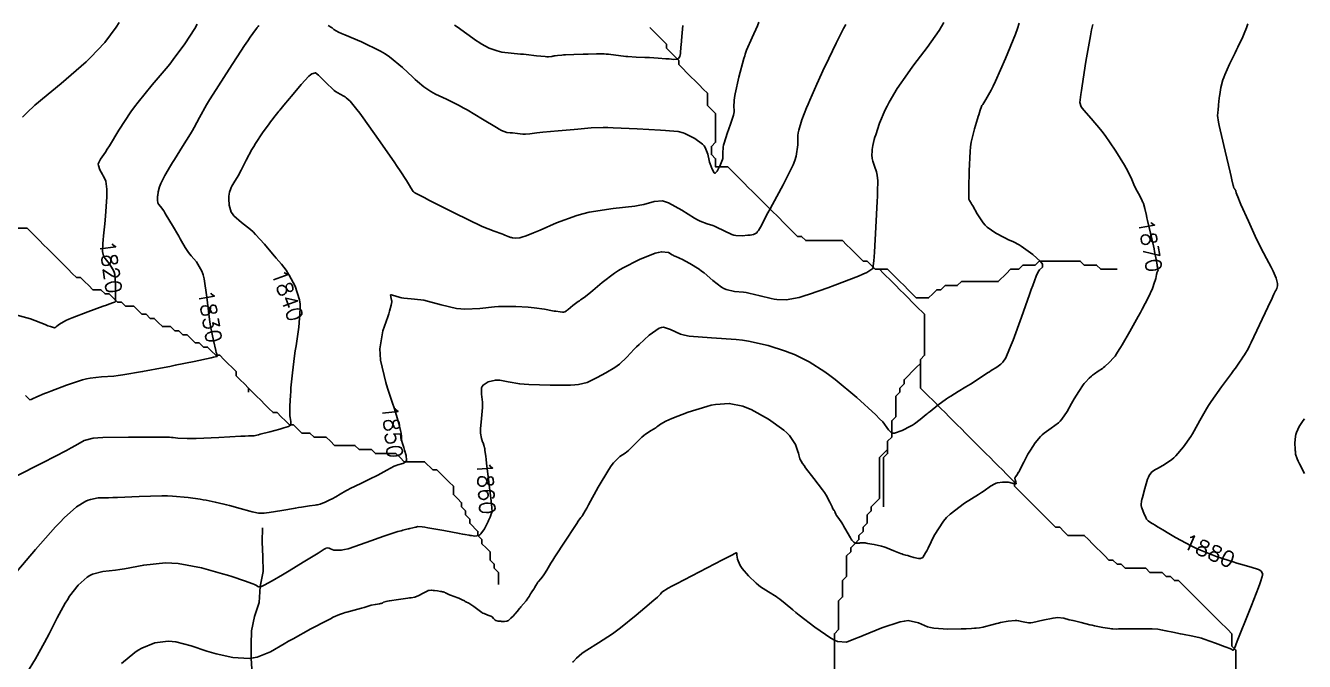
# Model space of a CAD drawing. Header units: metres. Extents: x 68 to 838477, y 94 to 1191015.
# Drawn here: x 838164.5 to 838476.5, y 1189764.5 to 1189919.7 of the extents above; entities that cross this region are included whole.
import ezdxf

# ---------------------------------------------------------------- set-up
doc = ezdxf.new("R2010")
doc.units = ezdxf.units.M
doc.header["$LTSCALE"] = 0.3
doc.layers.add('COTAS 10', color=1, linetype='Continuous')
doc.layers.add('DRENAJE', color=5, linetype='Continuous', lineweight=25)
doc.styles.get("Standard").update_dxf_attribs({"font": 'simplex.shx'})

msp = doc.modelspace()

# ---------------------------------------------------------------- linework, layer by layer
at = {"layer": 'COTAS 10'}
for points, elevation in [([(838206.34, 1189920.06), (838205.75, 1189918.99), (838203.35, 1189915.19), (838200.53, 1189911.36), (838199.68, 1189910.28), (838198.8, 1189909.19), (838195.37, 1189905.19), (838191.92, 1189901.02), (838191.03, 1189899.84), (838190.17, 1189898.63), (838187.27, 1189894.16), (838184.93, 1189890.3), (838184.41, 1189889.48), (838183.95, 1189888.76), (838182.79, 1189887.09), (838182.28, 1189886.09), (838182.24, 1189885.81), (838182.25, 1189885.52), (838182.63, 1189884.43), (838183.25, 1189883.32), (838183.41, 1189883.02), (838183.56, 1189882.72), (838184.06, 1189881.66), (838184.33, 1189879.72), (838184.33, 1189878.86), (838184.31, 1189877.87), (838183.96, 1189873.12), (838183.79, 1189871.27), (838183.52, 1189868.37), (838183.44, 1189867.37), (838183.38, 1189866.51), (838183.28, 1189864.56), (838183.54, 1189863.46), (838183.7, 1189863.15), (838183.89, 1189862.82), (838184.9, 1189861.6), (838185.9, 1189860.04), (838186.09, 1189859.5), (838186.24, 1189858.91), (838186.45, 1189856.4), (838186.41, 1189853.22), (838186.4, 1189852.45), (838186.33, 1189852.23), (838186.29, 1189852.18), (838186.24, 1189852.14), (838185.98, 1189852.05), (838184.82, 1189851.69), (838184.2, 1189851.47), (838183.46, 1189851.2), (838179.69, 1189849.82), (838175.83, 1189848.32), (838175.02, 1189847.98), (838174.33, 1189847.67), (838172.8, 1189846.82), (838172.13, 1189846.29), (838171.99, 1189846.18), (838171.86, 1189846.09), (838171.56, 1189845.92), (838170.54, 1189846.21), (838169.96, 1189846.42), (838169.26, 1189846.68), (838165.66, 1189848.07), (838161.2, 1189849.35)], 1820), ([(838364.59, 1189919.97), (838364.09, 1189918.98), (838362.29, 1189915.4), (838360.48, 1189911.67), (838359.96, 1189910.59), (838359.45, 1189909.5), (838357.57, 1189905.4), (838355.85, 1189901.49), (838355.44, 1189900.51), (838355.05, 1189899.59), (838353.88, 1189896.66), (838353.13, 1189894.14), (838353.01, 1189893.48), (838352.92, 1189892.82), (838352.92, 1189890.58), (838352.52, 1189887.77), (838352.18, 1189886.76), (838351.75, 1189885.65), (838349.36, 1189880.81), (838346.74, 1189876.01), (838346.15, 1189874.92), (838345.63, 1189873.94), (838344.25, 1189871.29), (838344.01, 1189870.88), (838343.33, 1189869.69), (838343.09, 1189869.38), (838342.87, 1189869.12), (838342.12, 1189868.66), (838341.28, 1189868.55), (838340.99, 1189868.52), (838340.68, 1189868.49), (838339.37, 1189868.35), (838337.8, 1189868.44), (838337.32, 1189868.56), (838336.83, 1189868.71), (838334.91, 1189869.57), (838333.04, 1189870.51), (838332.58, 1189870.71), (838332.14, 1189870.89), (838330.75, 1189871.31), (838329.05, 1189871.97), (838328.42, 1189872.3), (838327.72, 1189872.7), (838324.58, 1189874.66), (838321.37, 1189876.42), (838320.62, 1189876.69), (838319.92, 1189876.87), (838317.88, 1189876.73), (838315.34, 1189876), (838314.33, 1189875.81), (838313.17, 1189875.63), (838307.88, 1189875), (838302, 1189874.11), (838300.48, 1189873.76), (838299, 1189873.36), (838294.03, 1189871.55), (838290.05, 1189869.78), (838289.2, 1189869.41), (838288.45, 1189869.09), (838286.66, 1189868.34), (838285.61, 1189868.01), (838285.33, 1189867.94), (838285.06, 1189867.89), (838284.12, 1189867.81), (838283.28, 1189867.87), (838283.08, 1189867.91), (838282.89, 1189867.95), (838282.27, 1189868.18), (838281.42, 1189868.55), (838281.07, 1189868.68), (838280.68, 1189868.82), (838278.84, 1189869.46), (838275.88, 1189870.67), (838274.77, 1189871.18), (838273.54, 1189871.76), (838268.05, 1189874.49), (838262.92, 1189877.1), (838261.92, 1189877.61), (838261.1, 1189878.03), (838259.64, 1189878.76), (838259.37, 1189878.9), (838259.31, 1189878.95), (838259.25, 1189879), (838259.06, 1189879.19), (838258.9, 1189879.4), (838258.86, 1189879.46), (838258.83, 1189879.52), (838258.7, 1189879.73), (838258.44, 1189880.18), (838258.31, 1189880.39), (838258.17, 1189880.64), (838257.45, 1189881.83), (838255.87, 1189884.24), (838255.19, 1189885.25), (838254.39, 1189886.41), (838250.62, 1189891.83), (838246.83, 1189897.16), (838246.03, 1189898.26), (838245.33, 1189899.2), (838243.67, 1189901.22), (838242.71, 1189902.07), (838242.44, 1189902.26), (838242.18, 1189902.44), (838241.22, 1189902.95), (838240.14, 1189903.6), (838239.79, 1189903.86), (838239.42, 1189904.17), (838237.94, 1189905.59), (838236.53, 1189906.99), (838236.22, 1189907.29), (838235.94, 1189907.55), (838235.19, 1189908.15), (838234.34, 1189907.92), (838233.99, 1189907.65), (838233.59, 1189907.3), (838231.74, 1189905.29), (838229.77, 1189902.95), (838229.3, 1189902.39), (838228.85, 1189901.86), (838227.52, 1189900.27), (838226.49, 1189899.04), (838226.25, 1189898.75), (838226.03, 1189898.48), (838225.36, 1189897.65), (838224.57, 1189896.59), (838224.26, 1189896.16), (838223.91, 1189895.68), (838222.33, 1189893.48), (838220.6, 1189890.89), (838220.16, 1189890.17), (838219.73, 1189889.44), (838218.32, 1189886.79), (838217.09, 1189884.38), (838216.78, 1189883.8), (838216.49, 1189883.27), (838215.55, 1189881.69), (838214.83, 1189880.47), (838214.68, 1189880.18), (838214.55, 1189879.9), (838214.24, 1189879.02), (838214.12, 1189878.06), (838214.1, 1189877.74), (838214.1, 1189877.38), (838214.14, 1189875.84), (838214.66, 1189874.15), (838214.96, 1189873.69), (838215.31, 1189873.24), (838217.14, 1189871.64), (838219.37, 1189869.87), (838219.98, 1189869.3), (838220.59, 1189868.71), (838222.78, 1189866.29), (838224.73, 1189863.96), (838224.74, 1189863.96), (838225.21, 1189863.41), (838225.64, 1189862.91), (838226.92, 1189861.47), (838228.07, 1189859.95), (838228.42, 1189859.39), (838228.79, 1189858.78), (838230.23, 1189856.09), (838231.31, 1189852.7), (838231.45, 1189851.64), (838231.52, 1189850.53), (838231.19, 1189846.09), (838230.48, 1189841.47), (838230.3, 1189840.25), (838230.13, 1189839.04), (838229.62, 1189834.89), (838229.24, 1189831.22), (838229.17, 1189830.32), (838229.1, 1189829.47), (838228.98, 1189826.82), (838228.98, 1189824.83), (838229, 1189824.39), (838229.03, 1189824), (838229.2, 1189823.02), (838229.25, 1189822.44), (838229.2, 1189822.3), (838229.12, 1189822.18), (838228.61, 1189821.82), (838227.49, 1189821.46), (838227.03, 1189821.32), (838226.51, 1189821.17), (838224.07, 1189820.52), (838221.75, 1189819.92), (838221.29, 1189819.8), (838220.92, 1189819.71), (838220.27, 1189819.58), (838218.89, 1189819.52), (838218.05, 1189819.49), (838217.02, 1189819.44), (838211.66, 1189819.17), (838206.08, 1189818.93), (838204.91, 1189818.9), (838203.9, 1189818.89), (838201.6, 1189818.97), (838200.53, 1189819.12), (838200.3, 1189819.15), (838200.09, 1189819.17), (838199.58, 1189819.19), (838197.85, 1189819.19), (838196.88, 1189819.19), (838195.69, 1189819.2), (838189.58, 1189819.24), (838183.36, 1189819.14), (838182.09, 1189819.06), (838181.01, 1189818.96), (838178.77, 1189818.42), (838176.65, 1189817.17), (838175.65, 1189816.63), (838174.48, 1189816), (838168.77, 1189813.03), (838161.84, 1189809.53)], 1840), ([(838162.35, 1189786.43), (838166.93, 1189791.77), (838171.77, 1189797.29), (838172.9, 1189798.49), (838173.94, 1189799.55), (838176.93, 1189802.19), (838179.2, 1189803.57), (838179.78, 1189803.83), (838180.34, 1189804.04), (838182.18, 1189804.37), (838184.75, 1189804.42), (838185.77, 1189804.46), (838186.92, 1189804.5), (838192.18, 1189804.75), (838197.74, 1189804.9), (838199.08, 1189804.89), (838200.33, 1189804.85), (838204.13, 1189804.52), (838207.12, 1189804.05), (838207.86, 1189803.92), (838208.56, 1189803.8), (838210.78, 1189803.36), (838212.9, 1189802.87), (838213.55, 1189802.71), (838214.22, 1189802.53), (838216.84, 1189801.81), (838219.22, 1189801.15), (838219.74, 1189801.01), (838220.2, 1189800.9), (838221.36, 1189800.64), (838222.7, 1189800.67), (838223.27, 1189800.74), (838223.93, 1189800.82), (838227.05, 1189801.34), (838230.34, 1189801.92), (838231.1, 1189802.05), (838231.8, 1189802.16), (838233.79, 1189802.44), (838235.14, 1189802.62), (838235.44, 1189802.67), (838235.7, 1189802.71), (838236.36, 1189802.85), (838236.95, 1189803.07), (838237.16, 1189803.16), (838237.39, 1189803.26), (838238.43, 1189803.75), (838239.58, 1189804.34), (838239.88, 1189804.51), (838240.18, 1189804.68), (838241.22, 1189805.31), (838242.61, 1189806.1), (838243.13, 1189806.37), (838243.71, 1189806.67), (838246.29, 1189807.92), (838249.08, 1189809.26), (838249.78, 1189809.62), (838250.45, 1189809.97), (838252.65, 1189811.16), (838254.46, 1189812.11), (838254.9, 1189812.31), (838255.3, 1189812.47), (838256.51, 1189812.8), (838257.25, 1189813.18), (838257.36, 1189813.37), (838257.43, 1189813.6), (838257.33, 1189814.74), (838256.97, 1189816.04), (838256.88, 1189816.36), (838256.79, 1189816.67), (838256.47, 1189817.67), (838256.25, 1189818.49), (838256.21, 1189818.69), (838256.18, 1189818.87), (838256.18, 1189819.41), (838256.11, 1189820.18), (838256.06, 1189820.5), (838255.98, 1189820.87), (838255.54, 1189822.58), (838254.72, 1189825.35), (838254.4, 1189826.38), (838254.03, 1189827.52), (838252.83, 1189831.2), (838252.38, 1189832.58), (838251.1, 1189838.05), (838250.98, 1189839.44), (838250.95, 1189840.78), (838251.69, 1189845.19), (838252.84, 1189848.62), (838253.08, 1189849.35), (838253.28, 1189849.98), (838253.73, 1189851.44), (838253.84, 1189852.25), (838253.83, 1189852.47), (838253.8, 1189852.68), (838253.57, 1189853.44), (838253.5, 1189853.93), (838253.59, 1189853.98), (838253.72, 1189853.99), (838254.56, 1189853.71), (838255.87, 1189853.29), (838256.29, 1189853.21), (838256.74, 1189853.14), (838258.57, 1189853.02), (838260.92, 1189852.77), (838261.69, 1189852.62), (838262.52, 1189852.44), (838265.92, 1189851.49), (838269.64, 1189850.65), (838270.66, 1189850.53), (838271.69, 1189850.46), (838275.35, 1189850.64), (838278.9, 1189851.03), (838279.86, 1189851.09), (838280.8, 1189851.13), (838284.08, 1189851.12), (838287.1, 1189850.93), (838287.87, 1189850.85), (838288.61, 1189850.77), (838291.07, 1189850.43), (838293.04, 1189850.08), (838293.47, 1189850.01), (838293.87, 1189849.94), (838294.89, 1189849.77), (838295.51, 1189849.71), (838295.64, 1189849.71), (838295.76, 1189849.71), (838296.04, 1189849.78), (838296.46, 1189850.08), (838296.65, 1189850.23), (838296.89, 1189850.41), (838298.04, 1189851.32), (838299.31, 1189852.29), (838299.62, 1189852.52), (838299.91, 1189852.73), (838300.79, 1189853.34), (838301.93, 1189854.2), (838302.37, 1189854.57), (838302.88, 1189854.99), (838305.17, 1189856.99), (838308.19, 1189859.28), (838309.15, 1189859.9), (838310.16, 1189860.5), (838314.28, 1189862.59), (838318.09, 1189864.09), (838318.91, 1189864.32), (838319.62, 1189864.46), (838321.34, 1189864.3), (838322.26, 1189863.72), (838322.47, 1189863.61), (838322.66, 1189863.51), (838323.15, 1189863.32), (838323.9, 1189863.01), (838324.24, 1189862.84), (838324.63, 1189862.64), (838326.56, 1189861.61), (838328.83, 1189860.2), (838329.44, 1189859.76), (838330.05, 1189859.3), (838332.19, 1189857.44), (838334.28, 1189855.82), (838334.85, 1189855.5), (838335.42, 1189855.25), (838337.44, 1189854.81), (838339.62, 1189854.6), (838340.28, 1189854.49), (838340.97, 1189854.36), (838343.69, 1189853.68), (838346.43, 1189853.03), (838347.13, 1189852.92), (838347.82, 1189852.83), (838350.1, 1189852.74), (838353.21, 1189853.34), (838354.42, 1189853.69), (838355.77, 1189854.11), (838360.24, 1189855.7), (838361.93, 1189856.29), (838367.69, 1189858.55), (838368.8, 1189859.03), (838369.71, 1189859.44), (838371.22, 1189860.36), (838371.42, 1189862.22), (838371.5, 1189863.21), (838371.58, 1189864.41), (838371.95, 1189870.48), (838372.28, 1189876.72), (838372.34, 1189878.03), (838372.38, 1189879.16), (838372.42, 1189881.75), (838372.26, 1189883.16), (838372.19, 1189883.55), (838372.1, 1189883.94), (838371.65, 1189885.34), (838371.22, 1189886.62), (838371.14, 1189886.93), (838371.07, 1189887.23), (838370.98, 1189888.14), (838371.02, 1189888.97), (838371.04, 1189889.22), (838371.06, 1189889.47), (838371.19, 1189890.41), (838371.54, 1189891.84), (838371.71, 1189892.4), (838371.91, 1189893.02), (838372.87, 1189895.83), (838374.23, 1189899.12), (838374.69, 1189900.04), (838375.17, 1189900.96), (838377.18, 1189904.33), (838379.64, 1189907.93), (838380.41, 1189908.99), (838381.21, 1189910.09), (838384.45, 1189914.33), (838387.38, 1189918.45), (838387.99, 1189919.47), (838388.51, 1189920.45)], 1850), ([(838187.31, 1189920.44), (838186.63, 1189919.3), (838183.85, 1189915.56), (838180.37, 1189911.92), (838179.25, 1189910.84), (838178.05, 1189909.75), (838173.15, 1189905.56), (838168.6, 1189901.81), (838167.63, 1189900.99), (838166.78, 1189900.26), (838164.76, 1189898.39), (838163.74, 1189897.3)], 1810), ([(838164.46, 1189829.36), (838164.8, 1189829.05), (838165.07, 1189828.79), (838165.53, 1189828.34), (838165.82, 1189828.41), (838165.99, 1189828.47), (838166.19, 1189828.56), (838167.23, 1189829.03), (838169.12, 1189829.84), (838169.86, 1189830.13), (838170.68, 1189830.46), (838174.44, 1189831.89), (838178.41, 1189833.2), (838179.37, 1189833.45), (838180.27, 1189833.65), (838183.03, 1189833.95), (838186.01, 1189834.14), (838187.05, 1189834.26), (838188.18, 1189834.42), (838193.03, 1189835.23), (838198.28, 1189836.23), (838199.66, 1189836.5), (838201, 1189836.77), (838205.59, 1189837.72), (838209.8, 1189838.61), (838210.34, 1189838.73), (838211.23, 1189838.92), (838211.12, 1189839.52), (838211.03, 1189839.9), (838210.92, 1189840.37), (838210.32, 1189842.82), (838209.61, 1189846.29), (838209.44, 1189847.4), (838209.27, 1189848.58), (838208.72, 1189853.36), (838208.04, 1189857.85), (838207.78, 1189858.84), (838207.7, 1189859.09), (838207.49, 1189859.72), (838206.2, 1189862), (838204.88, 1189863.5), (838204.57, 1189863.89), (838204.28, 1189864.26), (838203.43, 1189865.52), (838202.54, 1189867.07), (838202.22, 1189867.62), (838201.86, 1189868.24), (838200.33, 1189870.9), (838198.82, 1189873.44), (838198.49, 1189873.98), (838198.19, 1189874.44), (838197.4, 1189875.48), (838196.94, 1189876.07), (838196.86, 1189876.24), (838196.79, 1189876.41), (838196.67, 1189877.06), (838196.68, 1189877.78), (838196.7, 1189878), (838196.72, 1189878.23), (838196.82, 1189879.1), (838197.16, 1189880.28), (838197.33, 1189880.69), (838197.52, 1189881.14), (838198.5, 1189883.06), (838199.87, 1189885.47), (838200.32, 1189886.22), (838200.8, 1189887.01), (838202.77, 1189890.15), (838204.73, 1189893.29), (838205.19, 1189894.07), (838205.62, 1189894.82), (838206.91, 1189897.23), (838208.67, 1189900.35), (838209.4, 1189901.56), (838210.24, 1189902.91), (838214.14, 1189909.01), (838217.92, 1189914.78), (838218.68, 1189915.92), (838219.31, 1189916.87), (838220.56, 1189918.65), (838220.94, 1189919.08), (838221.01, 1189919.18), (838221.08, 1189919.26), (838221.25, 1189919.49), (838221.38, 1189919.71)], 1830), ([(838164.74, 1189761.49), (838166.88, 1189765.11), (838169.08, 1189769.07), (838169.66, 1189770.16), (838170.24, 1189771.24), (838172.2, 1189775.11), (838174.13, 1189778.66), (838174.68, 1189779.55), (838175.24, 1189780.39), (838177.31, 1189783.09), (838179.51, 1189785.07), (838180.16, 1189785.47), (838180.82, 1189785.79), (838183.32, 1189786.42), (838186.44, 1189786.77), (838187.48, 1189786.92), (838188.61, 1189787.11), (838193.32, 1189787.99), (838198.66, 1189788.53), (838200.18, 1189788.49), (838201.72, 1189788.38), (838207.41, 1189787.31), (838212.55, 1189785.86), (838213.74, 1189785.51), (838214.83, 1189785.17), (838217.91, 1189784.15), (838219.9, 1189783.38), (838220.31, 1189783.22), (838220.65, 1189783.07), (838221.35, 1189782.72), (838222.02, 1189782.8), (838222.35, 1189782.92), (838222.74, 1189783.1), (838224.63, 1189784.11), (838227.19, 1189785.61), (838227.99, 1189786.09), (838228.84, 1189786.6), (838232.23, 1189788.67), (838235.85, 1189790.91), (838236.36, 1189791.22), (838237.36, 1189791.84), (838237.69, 1189792.02), (838237.78, 1189792.06), (838237.86, 1189792.09), (838238.15, 1189792.18), (838238.54, 1189792.12), (838238.7, 1189792.06), (838238.88, 1189792), (838239.71, 1189791.61), (838241.5, 1189791.6), (838242.29, 1189791.77), (838243.21, 1189792), (838247.58, 1189793.47), (838251.94, 1189795.07), (838252.85, 1189795.39), (838253.62, 1189795.66), (838255.33, 1189796.2), (838256.14, 1189796.38), (838256.34, 1189796.43), (838256.54, 1189796.48), (838257.18, 1189796.65), (838257.82, 1189796.81), (838258.01, 1189796.86), (838258.21, 1189796.91), (838258.97, 1189797.08), (838259.65, 1189797.23), (838259.79, 1189797.27), (838259.92, 1189797.31), (838260.2, 1189797.41), (838261.27, 1189797.31), (838261.88, 1189797.22), (838262.63, 1189797.1), (838266.5, 1189796.41), (838270.35, 1189795.7), (838271.1, 1189795.57), (838271.7, 1189795.46), (838272.73, 1189795.27), (838273, 1189795.23), (838273.14, 1189795.21), (838273.3, 1189795.18), (838274.1, 1189795.05), (838275.04, 1189795.23), (838275.29, 1189795.4), (838275.55, 1189795.63), (838276.43, 1189796.88), (838277.17, 1189798.29), (838277.33, 1189798.61), (838277.47, 1189798.9), (838277.81, 1189799.7), (838277.99, 1189800.21), (838278.04, 1189800.32), (838278.07, 1189800.41), (838278.17, 1189800.65), (838278.24, 1189800.77), (838278.26, 1189800.79), (838278.27, 1189800.81), (838278.33, 1189800.87), (838278.23, 1189802.02), (838278.16, 1189802.73), (838278.06, 1189803.61), (838277.52, 1189808.21), (838276.96, 1189812.86), (838276.85, 1189813.79), (838276.76, 1189814.55), (838276.58, 1189815.97), (838276.54, 1189816.29), (838276.52, 1189816.36), (838276.51, 1189816.43), (838276.47, 1189816.6), (838276.44, 1189816.73), (838276.43, 1189816.77), (838276.42, 1189816.82), (838276.39, 1189816.99), (838276.34, 1189817.17), (838276.33, 1189817.23), (838276.31, 1189817.28), (838276.23, 1189817.48), (838276.19, 1189817.57), (838276.1, 1189817.81), (838276.04, 1189817.95), (838275.98, 1189818.11), (838275.69, 1189818.86), (838275.5, 1189820.16), (838275.49, 1189820.65), (838275.5, 1189821.21), (838275.73, 1189823.75), (838275.95, 1189826.46), (838275.96, 1189827.12), (838275.95, 1189827.75), (838275.71, 1189829.74), (838275.74, 1189831.27), (838275.89, 1189831.61), (838276.1, 1189831.92), (838277.37, 1189832.76), (838279.13, 1189833.13), (838279.65, 1189833.15), (838280.18, 1189833.13), (838282.21, 1189832.74), (838285.06, 1189832.23), (838286.12, 1189832.12), (838287.28, 1189832.04), (838292.45, 1189831.87), (838297.44, 1189831.94), (838298.5, 1189832), (838299.42, 1189832.09), (838301.55, 1189832.56), (838302.99, 1189833.29), (838303.46, 1189833.53), (838303.97, 1189833.79), (838306.09, 1189834.89), (838308.29, 1189836.23), (838308.85, 1189836.63), (838309.39, 1189837.06), (838311.17, 1189838.74), (838313.01, 1189840.66), (838313.58, 1189841.24), (838314.19, 1189841.83), (838316.63, 1189844.13), (838319.04, 1189845.81), (838319.62, 1189846.01), (838320.17, 1189846.1), (838321.85, 1189845.46), (838324.27, 1189844.32), (838325.28, 1189844.08), (838326.43, 1189843.89), (838331.85, 1189843.47), (838337.85, 1189843.08), (838339.38, 1189842.89), (838340.85, 1189842.68), (838345.66, 1189841.62), (838349.89, 1189840.24), (838350.99, 1189839.81), (838352.06, 1189839.37), (838355.66, 1189837.63), (838359.51, 1189835.15), (838360.74, 1189834.25), (838362.03, 1189833.26), (838367.29, 1189828.88), (838371.95, 1189824.63), (838372.87, 1189823.72), (838373.64, 1189822.92), (838375.06, 1189821), (838375.8, 1189820.26), (838376.13, 1189820.21), (838376.52, 1189820.22), (838378.36, 1189820.82), (838380.38, 1189821.87), (838380.87, 1189822.17), (838381.34, 1189822.46), (838382.8, 1189823.55), (838384.23, 1189824.75), (838384.43, 1189824.91), (838384.69, 1189825.12), (838385.17, 1189825.5), (838387.11, 1189827.03), (838389.15, 1189828.54), (838389.69, 1189828.91), (838390.22, 1189829.26), (838392.07, 1189830.39), (838393.94, 1189831.48), (838394.49, 1189831.82), (838395.05, 1189832.17), (838397.18, 1189833.56), (838399.17, 1189834.89), (838399.65, 1189835.2), (838400.1, 1189835.49), (838401.43, 1189836.3), (838402.45, 1189837.05), (838402.7, 1189837.29), (838402.93, 1189837.54), (838403.63, 1189838.57), (838404.58, 1189840.77), (838404.97, 1189841.76), (838405.41, 1189842.92), (838407.45, 1189848.48), (838409.46, 1189854.06), (838409.88, 1189855.23), (838410.25, 1189856.24), (838411.08, 1189858.53), (838411.59, 1189859.61), (838411.75, 1189859.85), (838411.91, 1189860.07), (838412.57, 1189860.67), (838412.64, 1189861.41), (838412.43, 1189861.72), (838412.13, 1189862.08), (838410.21, 1189863.77), (838407.94, 1189865.46), (838407.41, 1189865.82), (838406.92, 1189866.13), (838405.51, 1189866.86), (838404.16, 1189867.46), (838403.71, 1189867.68), (838403.22, 1189867.93), (838401.2, 1189869.03), (838399.13, 1189870.51), (838398.63, 1189871), (838398.15, 1189871.52), (838396.67, 1189873.69), (838395.6, 1189875.64), (838395.38, 1189876.03), (838395.2, 1189876.35), (838394.82, 1189876.97), (838394.69, 1189877.15), (838394.67, 1189877.2), (838394.65, 1189877.24), (838394.63, 1189877.4), (838394.66, 1189878.54), (838394.66, 1189879.2), (838394.67, 1189880.02), (838394.71, 1189884.23), (838394.93, 1189888.96), (838395.06, 1189890.11), (838395.21, 1189891.19), (838395.98, 1189894.49), (838396.77, 1189896.92), (838396.94, 1189897.45), (838397.08, 1189897.91), (838397.39, 1189899.06), (838397.7, 1189899.9), (838397.84, 1189900.17), (838398.01, 1189900.45), (838398.8, 1189901.61), (838400.11, 1189903.91), (838400.6, 1189904.92), (838401.15, 1189906.08), (838403.61, 1189911.61), (838405.98, 1189917.54), (838406.47, 1189918.96), (838406.9, 1189920.28)], 1860), ([(838187.91, 1189763.98), (838191.12, 1189766.66), (838192, 1189767.24), (838192.88, 1189767.75), (838196.02, 1189769.03), (838199.27, 1189769.43), (838200.22, 1189769.38), (838201.19, 1189769.26), (838204.86, 1189768.27), (838208.74, 1189766.97), (838209.84, 1189766.66), (838210.96, 1189766.37), (838215.07, 1189765.47), (838219.04, 1189765.21), (838220.05, 1189765.32), (838221.03, 1189765.51), (838224.27, 1189766.84), (838227.62, 1189768.81), (838228.66, 1189769.41), (838229.75, 1189770.02), (838234.13, 1189772.4), (838238.06, 1189774.48), (838238.87, 1189774.9), (838239.56, 1189775.25), (838241.07, 1189775.95), (838242.06, 1189776.27), (838242.43, 1189776.38), (838242.85, 1189776.5), (838244.68, 1189776.99), (838246.44, 1189777.47), (838246.81, 1189777.57), (838247.12, 1189777.66), (838247.8, 1189777.89), (838248.33, 1189778.06), (838248.53, 1189778.11), (838248.77, 1189778.17), (838249.85, 1189778.38), (838250.88, 1189778.56), (838251.08, 1189778.6), (838251.24, 1189778.63), (838251.53, 1189778.69), (838251.6, 1189778.74), (838251.62, 1189778.76), (838251.66, 1189778.79), (838251.8, 1189778.93), (838252.46, 1189779.13), (838252.82, 1189779.2), (838253.26, 1189779.28), (838255.46, 1189779.6), (838257.72, 1189779.92), (838258.19, 1189779.99), (838258.58, 1189780.04), (838259.46, 1189780.19), (838260.03, 1189780.39), (838260.24, 1189780.49), (838260.47, 1189780.6), (838261.5, 1189781.14), (838262.51, 1189781.66), (838262.74, 1189781.75), (838262.94, 1189781.82), (838263.46, 1189781.9), (838263.92, 1189781.82), (838264.08, 1189781.79), (838264.25, 1189781.77), (838265, 1189781.67), (838265.7, 1189781.57), (838265.84, 1189781.55), (838265.96, 1189781.54), (838266.19, 1189781.5), (838266.27, 1189781.49), (838266.3, 1189781.48), (838266.33, 1189781.48), (838266.43, 1189781.45), (838266.53, 1189781.42), (838266.56, 1189781.41), (838266.58, 1189781.4), (838266.68, 1189781.35), (838266.82, 1189781.28), (838266.88, 1189781.25), (838266.95, 1189781.22), (838267.27, 1189781.06), (838267.77, 1189780.84), (838267.96, 1189780.76), (838268.16, 1189780.69), (838269.05, 1189780.36), (838269.97, 1189780.01), (838270.19, 1189779.93), (838270.39, 1189779.84), (838271.01, 1189779.54), (838271.57, 1189779.23), (838271.73, 1189779.14), (838271.91, 1189779.04), (838272.6, 1189778.67), (838273.39, 1189778.19), (838273.63, 1189778.03), (838273.87, 1189777.86), (838274.83, 1189777.13), (838275.82, 1189776.43), (838276.08, 1189776.28), (838276.35, 1189776.14), (838277.27, 1189775.8), (838278.04, 1189775.53), (838278.2, 1189775.45), (838278.35, 1189775.35), (838278.68, 1189774.95), (838278.97, 1189774.59), (838279.09, 1189774.52), (838279.22, 1189774.45), (838279.8, 1189774.32), (838280.46, 1189774.27), (838280.63, 1189774.26), (838280.8, 1189774.25), (838281.38, 1189774.23), (838281.95, 1189774.33), (838282.11, 1189774.41), (838282.28, 1189774.5), (838282.89, 1189775), (838283.5, 1189775.63), (838283.66, 1189775.81), (838283.83, 1189776), (838284.41, 1189776.68), (838284.99, 1189777.39), (838285.17, 1189777.59), (838285.34, 1189777.79), (838286, 1189778.55), (838286.62, 1189779.3), (838286.77, 1189779.5), (838286.91, 1189779.69), (838287.33, 1189780.35), (838287.68, 1189780.94), (838287.78, 1189781.09), (838287.87, 1189781.23), (838288.2, 1189781.67), (838288.53, 1189782.12), (838288.62, 1189782.26), (838288.7, 1189782.41), (838289, 1189783.01), (838289.36, 1189783.66), (838289.48, 1189783.83), (838289.62, 1189784.01), (838290.19, 1189784.65), (838290.81, 1189785.36), (838290.97, 1189785.58), (838291.13, 1189785.82), (838291.66, 1189786.78), (838292.65, 1189788.5), (838293.1, 1189789.21), (838293.62, 1189790.03), (838296.11, 1189793.84), (838298.51, 1189797.45), (838298.97, 1189798.14), (838299.34, 1189798.7), (838299.95, 1189799.6), (838299.97, 1189799.62), (838299.99, 1189799.64), (838300.01, 1189799.66), (838300.04, 1189799.68), (838300.05, 1189799.69), (838300.07, 1189799.7), (838300.11, 1189799.75), (838300.16, 1189799.81), (838300.19, 1189799.83), (838300.22, 1189799.87), (838300.25, 1189799.93), (838300.27, 1189799.95), (838300.29, 1189799.97), (838300.37, 1189800.09), (838301.02, 1189801.23), (838301.4, 1189801.9), (838301.86, 1189802.73), (838304.22, 1189807), (838306.8, 1189811.35), (838307.4, 1189812.24), (838307.94, 1189812.98), (838309.47, 1189814.48), (838310.77, 1189815.32), (838311.16, 1189815.64), (838311.58, 1189816), (838313.22, 1189817.61), (838314.89, 1189819.25), (838315.32, 1189819.62), (838315.74, 1189819.96), (838317.14, 1189820.88), (838318.29, 1189821.53), (838318.55, 1189821.7), (838318.79, 1189821.86), (838319.41, 1189822.4), (838320.73, 1189823.16), (838321.4, 1189823.45), (838322.2, 1189823.79), (838326.19, 1189825.33), (838330.68, 1189826.74), (838331.79, 1189827), (838332.85, 1189827.2), (838336.19, 1189827.45), (838339.47, 1189826.78), (838340.48, 1189826.41), (838341.54, 1189825.96), (838345.73, 1189823.64), (838349.47, 1189820.96), (838350.25, 1189820.27), (838350.91, 1189819.61), (838352.33, 1189817.44), (838352.91, 1189815.68), (838353.04, 1189815.28), (838353.15, 1189814.93), (838353.44, 1189813.95), (838354.08, 1189812.77), (838354.42, 1189812.28), (838354.82, 1189811.72), (838356.85, 1189809.09), (838358.95, 1189806.33), (838359.4, 1189805.68), (838359.79, 1189805.09), (838360.74, 1189803.35), (838361.25, 1189802.19), (838361.37, 1189801.95), (838361.47, 1189801.75), (838361.75, 1189801.32), (838361.92, 1189801.13), (838361.95, 1189801.07), (838361.97, 1189801.01), (838362.01, 1189800.79), (838362.15, 1189800.43), (838362.24, 1189800.28), (838362.34, 1189800.11), (838362.91, 1189799.34), (838363.64, 1189798.28), (838363.86, 1189797.93), (838364.08, 1189797.56), (838364.94, 1189796.03), (838365.73, 1189794.63), (838365.91, 1189794.34), (838366.08, 1189794.1), (838366.54, 1189793.57), (838366.91, 1189793.38), (838367.01, 1189793.35), (838367.11, 1189793.33), (838367.47, 1189793.32), (838367.86, 1189793.37), (838367.98, 1189793.38), (838368.1, 1189793.4), (838368.56, 1189793.43), (838369.3, 1189793.39), (838369.6, 1189793.35), (838369.94, 1189793.3), (838371.5, 1189793.02), (838373.35, 1189792.57), (838373.87, 1189792.42), (838374.4, 1189792.25), (838376.34, 1189791.51), (838377.98, 1189790.83), (838378.32, 1189790.7), (838378.61, 1189790.6), (838379.24, 1189790.41), (838379.73, 1189790.31), (838379.93, 1189790.25), (838380.16, 1189790.19), (838381.24, 1189789.85), (838382.34, 1189789.61), (838382.59, 1189789.6), (838382.81, 1189789.61), (838383.39, 1189789.87), (838384.07, 1189790.95), (838384.35, 1189791.48), (838384.68, 1189792.11), (838386.21, 1189795.21), (838388.44, 1189798.71), (838389.21, 1189799.59), (838390.04, 1189800.43), (838393.6, 1189803.14), (838396.99, 1189805.26), (838397.72, 1189805.73), (838398.37, 1189806.15), (838399.93, 1189807.25), (838400.97, 1189807.86), (838401.28, 1189807.99), (838401.6, 1189808.09), (838402.84, 1189808.27), (838404.04, 1189808.24), (838404.33, 1189808.2), (838404.61, 1189808.16), (838405.47, 1189807.91), (838406.03, 1189807.77), (838406.11, 1189807.8), (838406.17, 1189807.86), (838406.12, 1189808.31), (838405.94, 1189808.84), (838405.9, 1189808.95), (838405.87, 1189809.04), (838405.84, 1189809.24), (838405.93, 1189809.41), (838405.98, 1189809.47), (838406.04, 1189809.55), (838406.33, 1189809.93), (838406.79, 1189810.64), (838406.82, 1189810.69), (838406.99, 1189811), (838407.19, 1189811.37), (838408.04, 1189813.08), (838409.05, 1189815.03), (838409.34, 1189815.55), (838409.65, 1189816.06), (838410.8, 1189817.83), (838412.14, 1189819.41), (838412.56, 1189819.81), (838413, 1189820.19), (838414.76, 1189821.41), (838416.5, 1189822.7), (838416.93, 1189823.13), (838417.33, 1189823.58), (838418.59, 1189825.46), (838419.7, 1189827.47), (838420.01, 1189828), (838420.32, 1189828.54), (838421.45, 1189830.39), (838422.53, 1189831.98), (838422.8, 1189832.34), (838423.07, 1189832.68), (838423.96, 1189833.63), (838424.55, 1189834.12), (838424.82, 1189834.34), (838425.06, 1189834.52), (838425.31, 1189834.7), (838426.23, 1189835.29), (838427.22, 1189835.97), (838427.51, 1189836.2), (838427.81, 1189836.45), (838428.94, 1189837.52), (838429.92, 1189838.55), (838430.13, 1189838.78), (838430.31, 1189838.98), (838430.7, 1189839.52), (838431.32, 1189840.59), (838431.63, 1189841.14), (838432.01, 1189841.79), (838433.9, 1189845.04), (838435.98, 1189848.7), (838436.48, 1189849.62), (838436.95, 1189850.49), (838438.38, 1189853.26), (838439.41, 1189855.5), (838439.62, 1189856.03), (838439.81, 1189856.52), (838440.23, 1189857.96), (838440.44, 1189858.94), (838440.49, 1189859.14), (838440.54, 1189859.31), (838440.69, 1189859.64), (838440.78, 1189859.8), (838440.79, 1189859.86), (838440.8, 1189859.93), (838440.76, 1189860.21), (838440.65, 1189860.77), (838440.61, 1189861.01), (838440.56, 1189861.28), (838440.33, 1189862.58), (838439.96, 1189864.5), (838439.83, 1189865.16), (838439.67, 1189865.89), (838438.96, 1189869.01), (838438.26, 1189872.06), (838438.1, 1189872.75), (838437.96, 1189873.36), (838437.59, 1189875), (838437.22, 1189876.23), (838437.08, 1189876.58), (838437.04, 1189876.69), (838436.93, 1189876.93), (838436.24, 1189878.26), (838435.49, 1189879.67), (838435.29, 1189880.08), (838435.09, 1189880.5), (838434.43, 1189882.07), (838433.45, 1189884.12), (838433.05, 1189884.84), (838432.59, 1189885.63), (838430.51, 1189889.02), (838428.97, 1189891.29), (838428.1, 1189892.57), (838427.44, 1189893.46), (838426.79, 1189894.29), (838424.48, 1189896.96), (838422.67, 1189899.01), (838422.33, 1189899.46), (838422.06, 1189899.86), (838421.68, 1189900.89), (838421.95, 1189902.84), (838422.1, 1189903.83), (838422.28, 1189905.01), (838423.18, 1189910.89), (838424.29, 1189917.2), (838424.59, 1189918.65), (838424.9, 1189919.98)], 1870), ([(838238.3, 1189919.72), (838238.48, 1189919.61), (838238.94, 1189919.31), (838239.26, 1189919.09), (838239.34, 1189919.02), (838239.42, 1189918.95), (838239.68, 1189918.7), (838240.88, 1189918.08), (838241.54, 1189917.78), (838242.35, 1189917.42), (838246.48, 1189915.67), (838251.1, 1189913.42), (838252.22, 1189912.76), (838253.27, 1189912.08), (838256.48, 1189909.47), (838258.96, 1189907.07), (838259.54, 1189906.53), (838260.09, 1189906.04), (838261.7, 1189904.69), (838263.34, 1189903.61), (838263.91, 1189903.29), (838264.52, 1189902.97), (838267.15, 1189901.7), (838270.29, 1189900.14), (838271.24, 1189899.62), (838272.21, 1189899.08), (838276.01, 1189896.8), (838279.36, 1189894.78), (838280.06, 1189894.4), (838280.65, 1189894.08), (838281.95, 1189893.58), (838282.74, 1189893.53), (838283, 1189893.5), (838283.29, 1189893.47), (838284.51, 1189893.31), (838285.81, 1189893.18), (838286.15, 1189893.17), (838286.47, 1189893.17), (838287.56, 1189893.26), (838289.24, 1189893.47), (838289.94, 1189893.55), (838290.73, 1189893.63), (838294.44, 1189893.98), (838298.33, 1189894.34), (838299.24, 1189894.42), (838300.08, 1189894.5), (838302.52, 1189894.73), (838305.44, 1189894.8), (838306.58, 1189894.78), (838307.87, 1189894.74), (838313.75, 1189894.45), (838319.43, 1189894.11), (838320.6, 1189894.03), (838321.59, 1189893.97), (838323.71, 1189893.83), (838324.94, 1189893.51), (838325.36, 1189893.34), (838325.82, 1189893.13), (838327.81, 1189892.08), (838329.65, 1189890.71), (838330.02, 1189890.31), (838330.33, 1189889.89), (838330.97, 1189888.33), (838330.97, 1189888.31), (838331.29, 1189886.74), (838331.39, 1189886.33), (838331.51, 1189885.93), (838332, 1189884.6), (838332.52, 1189883.76), (838332.66, 1189883.67), (838332.78, 1189883.65), (838333.21, 1189884.11), (838333.61, 1189884.95), (838333.72, 1189885.18), (838333.84, 1189885.4), (838334.24, 1189886.16), (838334.54, 1189886.97), (838334.59, 1189887.23), (838334.62, 1189887.49), (838334.59, 1189888.55), (838334.68, 1189889.97), (838334.78, 1189890.47), (838334.91, 1189891.01), (838335.66, 1189893.35), (838336.48, 1189895.63), (838336.66, 1189896.14), (838336.82, 1189896.59), (838337.22, 1189897.78), (838337.39, 1189898.61), (838337.41, 1189898.83), (838337.41, 1189899.05), (838337.29, 1189899.82), (838337.34, 1189901.4), (838337.45, 1189902.13), (838337.6, 1189902.98), (838338.5, 1189907.12), (838339.71, 1189911.61), (838339.94, 1189912.3), (838340.06, 1189912.69), (838340.42, 1189913.7), (838341.75, 1189916.73), (838343.06, 1189919.61), (838343.41, 1189920.52)], 1830), ([(838324.85, 1189919.7), (838324.69, 1189917.89), (838324.54, 1189916.07), (838324.5, 1189915.64), (838324.47, 1189915.25), (838324.4, 1189914.13), (838324.32, 1189913.28), (838324.29, 1189913.06), (838324.26, 1189912.85), (838324.09, 1189912.15), (838323.76, 1189911.65), (838323.61, 1189911.56), (838323.45, 1189911.49), (838322.66, 1189911.43), (838321.5, 1189911.53), (838321.1, 1189911.56), (838320.67, 1189911.59), (838318.8, 1189911.72), (838316.71, 1189911.85), (838316.13, 1189911.88), (838315.55, 1189911.91), (838313.48, 1189911.99), (838311.47, 1189912.1), (838310.93, 1189912.15), (838310.4, 1189912.21), (838308.54, 1189912.46), (838306.7, 1189912.69), (838306.18, 1189912.73), (838305.66, 1189912.75), (838303.75, 1189912.76), (838301.72, 1189912.7), (838301.13, 1189912.69), (838300.52, 1189912.67), (838298.23, 1189912.6), (838296.19, 1189912.53), (838295.74, 1189912.51), (838295.33, 1189912.48), (838294.3, 1189912.39), (838293.73, 1189912.31), (838293.62, 1189912.29), (838293.53, 1189912.28), (838293.36, 1189912.26), (838293.26, 1189912.23), (838293.21, 1189912.21), (838293.16, 1189912.19), (838292.87, 1189912.09), (838292.08, 1189912.06), (838291.71, 1189912.08), (838291.27, 1189912.11), (838289.13, 1189912.33), (838286.62, 1189912.6), (838285.94, 1189912.67), (838285.27, 1189912.73), (838282.93, 1189912.92), (838280.72, 1189913.22), (838280.14, 1189913.35), (838279.57, 1189913.5), (838277.64, 1189914.2), (838275.67, 1189915.24), (838275.09, 1189915.6), (838274.49, 1189915.98), (838272.17, 1189917.64), (838269.8, 1189919.36), (838269.17, 1189919.79)], 1820), ([(838462.68, 1189920.07), (838462.54, 1189919.6), (838462.36, 1189919.09), (838461.79, 1189917.72), (838461.45, 1189916.92), (838460.27, 1189914.43), (838459.93, 1189913.72), (838459.58, 1189912.99), (838458.26, 1189910.25), (838457.1, 1189907.66), (838456.85, 1189907.02), (838456.64, 1189906.42), (838456.12, 1189904.54), (838455.85, 1189902.89), (838455.79, 1189902.43), (838455.73, 1189901.98), (838455.56, 1189900.34), (838455.44, 1189898.93), (838455.41, 1189898.63), (838455.38, 1189898.36), (838455.3, 1189897.7), (838455.55, 1189896.11), (838455.73, 1189895.26), (838455.96, 1189894.23), (838456.27, 1189892.86), (838457.17, 1189889.03), (838458.4, 1189883.87), (838458.63, 1189882.87), (838458.83, 1189882.05), (838459.15, 1189880.63), (838459.18, 1189880.44), (838459.19, 1189880.4), (838459.19, 1189880.36), (838459.23, 1189880.24), (838459.28, 1189880.15), (838459.29, 1189880.12), (838459.3, 1189880.09), (838459.35, 1189879.99), (838459.41, 1189879.88), (838459.43, 1189879.85), (838459.45, 1189879.82), (838459.52, 1189879.72), (838459.6, 1189879.62), (838459.62, 1189879.6), (838459.63, 1189879.58), (838459.69, 1189879.52), (838459.75, 1189879.39), (838459.77, 1189879.33), (838459.79, 1189879.25), (838459.88, 1189878.84), (838460.39, 1189877.49), (838460.68, 1189876.81), (838461.03, 1189875.99), (838462.83, 1189871.94), (838464.86, 1189867.55), (838465.36, 1189866.52), (838465.83, 1189865.57), (838467.29, 1189862.83), (838468.42, 1189860.75), (838468.68, 1189860.22), (838468.92, 1189859.71), (838469.58, 1189858.03), (838469.93, 1189856.71), (838469.97, 1189856.42), (838469.98, 1189856.16), (838469.82, 1189855.52), (838469.5, 1189855.04), (838469.42, 1189854.9), (838469.34, 1189854.75), (838469.06, 1189854.13), (838468.37, 1189852.58), (838468.02, 1189851.84), (838467.61, 1189850.96), (838465.59, 1189846.65), (838463.55, 1189842.35), (838463.12, 1189841.49), (838462.75, 1189840.76), (838461.93, 1189839.31), (838461.48, 1189838.71), (838461.34, 1189838.52), (838461.21, 1189838.32), (838460.69, 1189837.52), (838459.69, 1189836.07), (838459.25, 1189835.47), (838458.74, 1189834.77), (838456.31, 1189831.5), (838453.74, 1189827.89), (838453.14, 1189826.98), (838452.59, 1189826.11), (838451.02, 1189823.29), (838449.64, 1189820.74), (838449.22, 1189820.04), (838448.77, 1189819.34), (838447.03, 1189816.86), (838445.18, 1189814.69), (838444.68, 1189814.2), (838444.18, 1189813.75), (838442.4, 1189812.52), (838440.85, 1189811.67), (838440.5, 1189811.48), (838440.18, 1189811.29), (838439.3, 1189810.75), (838438.62, 1189809.85), (838438.43, 1189809.45), (838438.24, 1189808.98), (838437.54, 1189806.71), (838436.98, 1189804.45), (838436.88, 1189803.99), (838436.79, 1189803.59), (838436.68, 1189802.8), (838436.67, 1189802.73), (838436.71, 1189802.53), (838436.78, 1189802.16), (838436.85, 1189801.95), (838436.93, 1189801.71), (838437.33, 1189800.65), (838437.8, 1189799.63), (838437.91, 1189799.41), (838438.02, 1189799.23), (838438.37, 1189798.79), (838438.7, 1189798.56), (838438.79, 1189798.5), (838438.88, 1189798.44), (838439.23, 1189798.24), (838439.55, 1189798.06), (838439.63, 1189798.01), (838439.71, 1189797.97), (838439.95, 1189797.81), (838440.86, 1189797.25), (838441.36, 1189796.95), (838441.97, 1189796.59), (838443.43, 1189795.72), (838445.05, 1189794.75), (838448.91, 1189792.67), (838450.02, 1189792.14), (838451.13, 1189791.65), (838455.26, 1189790.04), (838459.1, 1189788.78), (838460.02, 1189788.49), (838460.89, 1189788.22), (838463.52, 1189787.5), (838465.32, 1189786.91), (838465.66, 1189786.73), (838465.93, 1189786.54), (838466.33, 1189785.81), (838465.87, 1189784.15), (838465.61, 1189783.39), (838465.28, 1189782.49), (838463.59, 1189778.12), (838461.81, 1189773.67), (838461.42, 1189772.71), (838461.09, 1189771.88), (838460.27, 1189769.87), (838459.84, 1189768.79), (838459.74, 1189768.55), (838459.66, 1189768.32), (838459.44, 1189767.7), (838459.28, 1189767.35), (838459.23, 1189767.29), (838459.19, 1189767.25), (838459.01, 1189767.26), (838458.84, 1189767.37), (838458.81, 1189767.4), (838458.78, 1189767.42), (838458.69, 1189767.47), (838458.06, 1189767.72), (838457.68, 1189767.87), (838457.21, 1189768.05), (838454.79, 1189768.97), (838452.05, 1189769.94), (838451.39, 1189770.15), (838450.77, 1189770.32), (838448.88, 1189770.74), (838447.21, 1189771.02), (838446.73, 1189771.11), (838446.24, 1189771.2), (838444.41, 1189771.59), (838442.7, 1189771.97), (838442.29, 1189772.05), (838441.9, 1189772.12), (838440.73, 1189772.32), (838439.36, 1189772.42), (838439.13, 1189772.43), (838438.85, 1189772.44), (838438.29, 1189772.45), (838435.76, 1189772.44), (838433.4, 1189772.41), (838432.93, 1189772.41), (838432.55, 1189772.4), (838431.87, 1189772.41), (838431.7, 1189772.42), (838431.54, 1189772.44), (838431.33, 1189772.44), (838431.24, 1189772.43), (838431.13, 1189772.42), (838430.62, 1189772.37), (838429.75, 1189772.4), (838429.41, 1189772.43), (838429.04, 1189772.49), (838427.34, 1189772.78), (838425.33, 1189773.19), (838424.76, 1189773.31), (838424.18, 1189773.44), (838422.04, 1189773.94), (838420.06, 1189774.43), (838419.58, 1189774.55), (838419.14, 1189774.66), (838417.78, 1189775.04), (838416.3, 1189775.16), (838415.77, 1189775.12), (838415.2, 1189775.04), (838412.72, 1189774.51), (838410.28, 1189773.99), (838409.73, 1189773.93), (838409.23, 1189773.9), (838407.91, 1189774.11), (838406.76, 1189774.4), (838406.37, 1189774.43), (838405.95, 1189774.44), (838404.2, 1189774.27), (838402.36, 1189773.94), (838401.89, 1189773.84), (838401.44, 1189773.74), (838399.95, 1189773.35), (838398.69, 1189773), (838398.39, 1189772.93), (838398.1, 1189772.86), (838397.2, 1189772.71), (838396.43, 1189772.63), (838396.22, 1189772.6), (838396.02, 1189772.58), (838395.29, 1189772.5), (838393.97, 1189772.43), (838393.4, 1189772.42), (838392.73, 1189772.41), (838389.54, 1189772.39), (838386.13, 1189772.62), (838385.32, 1189772.77), (838384.57, 1189772.95), (838382.35, 1189773.9), (838379.85, 1189774.43), (838378.93, 1189774.34), (838377.91, 1189774.15), (838373.37, 1189772.65), (838368.89, 1189770.8), (838367.9, 1189770.39), (838367.02, 1189770.04), (838364.75, 1189769.16), (838362.62, 1189769.36), (838361.83, 1189769.7), (838360.95, 1189770.16), (838357.05, 1189772.8), (838353.22, 1189775.77), (838352.39, 1189776.44), (838351.66, 1189777.03), (838349.83, 1189778.59), (838348.49, 1189779.7), (838348.07, 1189780), (838347.61, 1189780.31), (838345.79, 1189781.43), (838343.83, 1189782.72), (838343.29, 1189783.13), (838342.76, 1189783.57), (838340.88, 1189785.37), (838339.35, 1189787.18), (838339.04, 1189787.64), (838338.78, 1189788.06), (838338.23, 1189789.42), (838338.05, 1189790.4), (838338.02, 1189790.59), (838337.99, 1189790.74), (838337.94, 1189790.98), (838337.94, 1189790.98), (838337.94, 1189790.99), (838337.93, 1189790.99), (838337.93, 1189791), (838337.92, 1189791), (838337.92, 1189791), (838337.91, 1189791), (838337.9, 1189791), (838336.51, 1189790.29), (838335.65, 1189789.84), (838334.57, 1189789.28), (838328.94, 1189786.38), (838323.27, 1189783.42), (838322.17, 1189782.83), (838321.27, 1189782.34), (838319.74, 1189781.41), (838319.56, 1189781.17), (838319.52, 1189781.11), (838319.48, 1189781.06), (838319.38, 1189780.91), (838319.29, 1189780.79), (838319.26, 1189780.75), (838319.22, 1189780.71), (838319.1, 1189780.57), (838318.95, 1189780.43), (838318.9, 1189780.39), (838318.86, 1189780.35), (838318.68, 1189780.2), (838317.76, 1189779.42), (838317.25, 1189778.99), (838316.63, 1189778.46), (838313.46, 1189775.76), (838309.67, 1189772.7), (838308.66, 1189771.95), (838307.67, 1189771.24), (838304.24, 1189769), (838301.4, 1189767.24), (838300.79, 1189766.82), (838300.24, 1189766.44), (838298.9, 1189765.31), (838298.14, 1189764.49), (838297.96, 1189764.3)], 1880), ([(838476.51, 1189823.68), (838476.24, 1189823.3), (838475.25, 1189821.81), (838474.55, 1189820.33), (838474.42, 1189819.9), (838474.32, 1189819.46), (838474.21, 1189817.78), (838474.27, 1189816.3), (838474.29, 1189815.99), (838474.3, 1189815.71), (838474.33, 1189815.05), (838474.75, 1189813.93), (838475.02, 1189813.36), (838475.35, 1189812.68), (838476.51, 1189810.38)], 1890)]:
    msp.add_lwpolyline(points, dxfattribs=dict(at, elevation=elevation))
at = {"layer": 'DRENAJE'}
for p, q in [((838382.82, 1189831.21), (838382.82, 1189838.21)), ((838222.26, 1189797.05), (838222.25, 1189793.63)), ((838222.25, 1189793.63), (838222.4, 1189789.99)), ((838222.4, 1189789.99), (838222.44, 1189786.4)), ((838222.44, 1189786.4), (838221.69, 1189782.76)), ((838221.69, 1189782.76), (838221.45, 1189778.82)), ((838221.45, 1189778.82), (838220.31, 1189775.43)), ((838220.31, 1189775.43), (838219.61, 1189771.94)), ((838219.61, 1189771.94), (838219.5, 1189768.57)), ((838219.5, 1189768.57), (838219.54, 1189765.27)), ((838219.54, 1189765.27), (838219.92, 1189758.72))]:
    msp.add_line(p, q, dxfattribs=at)
for points in [[(838316.84, 1189919.18, 0), (838317.84, 1189918.18, 0), (838318.84, 1189917.18, 0), (838319.84, 1189916.18, 0), (838320.84, 1189915.18, 0), (838320.84, 1189914.18, 0), (838321.84, 1189913.18, 0), (838322.84, 1189912.18, 0), (838323.84, 1189911.18, 0), (838323.84, 1189910.18, 0), (838324.84, 1189909.18, 0), (838325.84, 1189908.18, 0), (838326.84, 1189907.18, 0), (838327.84, 1189906.18, 0), (838328.84, 1189905.18, 0), (838329.84, 1189904.18, 0), (838330.84, 1189903.19, 0), (838330.84, 1189900.19, 0), (838331.83, 1189899.19, 0), (838332.83, 1189898.19, 0), (838332.83, 1189891.19, 0), (838331.83, 1189890.19, 0), (838331.83, 1189888.19, 0), (838332.83, 1189887.19, 0), (838332.83, 1189885.19, 0), (838335.83, 1189885.19, 0), (838336.83, 1189884.19, 0), (838337.83, 1189883.19, 0), (838338.83, 1189882.19, 0), (838339.83, 1189881.19, 0), (838340.83, 1189880.19, 0), (838341.83, 1189879.19, 0), (838342.83, 1189878.19, 0), (838343.83, 1189877.19, 0), (838344.83, 1189876.19, 0), (838345.83, 1189875.19, 0), (838346.83, 1189874.19, 0), (838347.83, 1189873.2, 0), (838349.83, 1189871.2, 0), (838350.83, 1189870.2, 0), (838351.83, 1189869.2, 0), (838352.83, 1189868.2, 0), (838353.83, 1189868.2, 0), (838354.83, 1189867.2, 0), (838363.82, 1189867.2, 0), (838364.82, 1189866.2, 0), (838365.82, 1189865.2, 0), (838366.82, 1189864.2, 0), (838368.82, 1189862.2, 0), (838369.82, 1189862.2, 0), (838370.82, 1189861.2, 0), (838371.82, 1189860.2, 0), (838372.82, 1189860.2, 0), (838374.82, 1189860.2, 0)], [(838218.87, 1189831.21, 0), (838217.87, 1189832.21, 0), (838216.87, 1189833.21, 0), (838215.87, 1189834.21, 0), (838215.87, 1189835.21, 0), (838214.87, 1189836.21, 0), (838213.87, 1189837.21, 0), (838212.87, 1189838.21, 0), (838211.88, 1189839.21, 0), (838210.88, 1189839.21, 0), (838209.88, 1189840.21, 0), (838208.88, 1189841.21, 0), (838207.88, 1189841.21, 0), (838206.88, 1189842.21, 0), (838205.88, 1189842.21, 0), (838204.88, 1189843.21, 0), (838203.88, 1189844.21, 0), (838202.88, 1189844.21, 0), (838201.88, 1189845.2, 0), (838200.88, 1189845.2, 0), (838199.88, 1189846.2, 0), (838197.88, 1189846.2, 0), (838196.88, 1189847.2, 0), (838195.88, 1189848.2, 0), (838194.88, 1189848.2, 0), (838193.88, 1189849.2, 0), (838192.88, 1189849.2, 0), (838191.88, 1189850.2, 0), (838190.88, 1189851.2, 0), (838188.88, 1189851.2, 0), (838187.88, 1189852.2, 0), (838186.88, 1189852.2, 0), (838185.88, 1189853.2, 0), (838184.88, 1189854.2, 0), (838183.88, 1189854.2, 0), (838182.89, 1189855.2, 0), (838180.89, 1189855.2, 0), (838179.89, 1189856.2, 0), (838178.89, 1189857.2, 0), (838177.89, 1189858.2, 0), (838176.89, 1189858.2, 0), (838175.89, 1189859.2, 0), (838174.89, 1189860.2, 0), (838173.89, 1189861.2, 0), (838172.89, 1189862.2, 0), (838171.89, 1189863.2, 0), (838170.89, 1189864.2, 0), (838169.89, 1189865.2, 0), (838168.89, 1189866.2, 0), (838167.89, 1189867.2, 0), (838166.89, 1189868.2, 0), (838164.89, 1189870.2, 0), (838158.89, 1189870.2, 0)], [(838430.8, 1189860.2, 0), (838426.8, 1189860.2, 0), (838425.8, 1189861.2, 0), (838422.8, 1189861.2, 0), (838421.8, 1189862.2, 0), (838411.81, 1189862.2, 0), (838410.81, 1189861.2, 0), (838407.81, 1189861.2, 0), (838406.81, 1189860.2, 0), (838404.81, 1189860.2, 0), (838403.81, 1189859.2, 0), (838401.81, 1189857.2, 0), (838392.81, 1189857.2, 0), (838391.81, 1189856.2, 0), (838388.82, 1189856.2, 0), (838387.82, 1189855.2, 0), (838386.82, 1189855.2, 0), (838385.82, 1189854.2, 0), (838384.82, 1189853.2, 0), (838381.82, 1189853.2, 0), (838380.82, 1189854.2, 0), (838379.82, 1189855.2, 0), (838378.82, 1189856.2, 0), (838377.82, 1189857.2, 0), (838376.82, 1189858.2, 0), (838375.82, 1189859.2, 0), (838374.82, 1189860.2, 0)], [(838382.82, 1189838.21, 0), (838383.82, 1189839.21, 0), (838383.82, 1189849.2, 0), (838381.82, 1189851.2, 0), (838380.82, 1189852.2, 0), (838379.82, 1189853.2, 0), (838378.82, 1189854.2, 0), (838377.82, 1189855.2, 0), (838376.82, 1189856.2, 0), (838375.82, 1189857.2, 0), (838373.82, 1189859.2, 0), (838372.82, 1189860.2, 0)], [(838374.82, 1189818.21, 0), (838375.82, 1189819.21, 0), (838375.82, 1189823.21, 0), (838376.82, 1189824.21, 0), (838376.82, 1189829.21, 0), (838377.82, 1189830.21, 0), (838377.82, 1189831.21, 0), (838378.82, 1189832.21, 0), (838378.82, 1189833.21, 0), (838379.82, 1189834.21, 0), (838380.82, 1189835.21, 0), (838381.82, 1189836.21, 0), (838382.82, 1189837.21, 0)], [(838279.85, 1189783.23, 0), (838279.85, 1189786.22, 0), (838278.85, 1189787.22, 0), (838278.85, 1189788.22, 0), (838277.85, 1189789.22, 0), (838277.85, 1189791.22, 0), (838276.85, 1189792.22, 0), (838275.85, 1189793.22, 0), (838275.85, 1189794.22, 0), (838274.85, 1189795.22, 0), (838274.85, 1189796.22, 0), (838272.85, 1189798.22, 0), (838272.85, 1189799.22, 0), (838271.86, 1189800.22, 0), (838271.86, 1189801.22, 0), (838270.86, 1189802.22, 0), (838270.86, 1189803.22, 0), (838269.86, 1189804.22, 0), (838268.86, 1189805.22, 0), (838268.86, 1189807.22, 0), (838267.86, 1189808.22, 0), (838266.86, 1189809.22, 0), (838265.86, 1189810.22, 0), (838264.86, 1189811.22, 0), (838263.86, 1189811.22, 0), (838261.86, 1189813.22, 0), (838256.86, 1189813.22, 0), (838255.86, 1189814.22, 0), (838254.86, 1189815.21, 0), (838249.86, 1189815.21, 0), (838248.86, 1189816.21, 0), (838245.86, 1189816.21, 0), (838244.86, 1189817.21, 0), (838239.87, 1189817.21, 0), (838238.87, 1189818.21, 0), (838237.87, 1189819.21, 0), (838234.87, 1189819.21, 0), (838233.87, 1189820.21, 0), (838231.87, 1189820.21, 0), (838230.87, 1189821.21, 0), (838229.87, 1189822.21, 0), (838228.87, 1189822.21, 0), (838227.87, 1189823.21, 0), (838226.87, 1189824.21, 0), (838225.87, 1189825.21, 0), (838224.87, 1189825.21, 0), (838223.87, 1189826.21, 0), (838222.87, 1189827.21, 0), (838221.87, 1189828.21, 0), (838220.87, 1189829.21, 0), (838219.87, 1189830.21, 0), (838218.87, 1189831.21, 0)], [(838218.87, 1189830.21, 0), (838218.87, 1189831.21, 0)], [(838459.79, 1189762.23, 0), (838459.79, 1189767.23, 0), (838458.79, 1189768.23, 0), (838458.79, 1189771.23, 0), (838457.79, 1189772.23, 0), (838455.79, 1189774.23, 0), (838454.79, 1189775.23, 0), (838453.79, 1189776.23, 0), (838452.79, 1189777.23, 0), (838451.79, 1189778.23, 0), (838450.79, 1189779.23, 0), (838449.8, 1189780.23, 0), (838448.8, 1189781.23, 0), (838447.8, 1189782.23, 0), (838446.8, 1189783.23, 0), (838445.8, 1189784.23, 0), (838444.8, 1189784.23, 0), (838443.8, 1189785.22, 0), (838442.8, 1189785.22, 0), (838441.8, 1189786.22, 0), (838438.8, 1189786.22, 0), (838437.8, 1189787.22, 0), (838432.8, 1189787.22, 0), (838431.8, 1189788.22, 0), (838430.8, 1189788.22, 0), (838429.8, 1189789.22, 0), (838428.8, 1189789.22, 0), (838427.8, 1189790.22, 0), (838426.8, 1189791.22, 0), (838425.8, 1189792.22, 0), (838424.8, 1189793.22, 0), (838423.8, 1189794.22, 0), (838422.8, 1189795.22, 0), (838418.81, 1189795.22, 0), (838417.81, 1189796.22, 0), (838416.81, 1189797.22, 0), (838415.81, 1189797.22, 0), (838414.81, 1189798.22, 0), (838413.81, 1189799.22, 0), (838412.81, 1189800.22, 0), (838411.81, 1189801.22, 0), (838410.81, 1189802.22, 0), (838409.81, 1189803.22, 0), (838408.81, 1189804.22, 0), (838407.81, 1189805.22, 0), (838406.81, 1189806.22, 0), (838405.81, 1189807.22, 0), (838405.81, 1189808.22, 0), (838403.81, 1189810.22, 0), (838402.81, 1189811.22, 0), (838401.81, 1189812.22, 0), (838400.81, 1189813.22, 0), (838399.81, 1189814.22, 0), (838398.81, 1189815.21, 0), (838397.81, 1189816.21, 0), (838396.81, 1189817.21, 0), (838395.81, 1189818.21, 0), (838394.81, 1189819.21, 0), (838393.81, 1189820.21, 0), (838392.81, 1189821.21, 0), (838391.81, 1189822.21, 0), (838389.82, 1189824.21, 0), (838388.82, 1189825.21, 0), (838387.82, 1189826.21, 0), (838385.82, 1189828.21, 0), (838384.82, 1189829.21, 0), (838383.82, 1189830.21, 0), (838382.82, 1189831.21, 0)], [(838373.82, 1189802.22, 0), (838373.82, 1189814.22, 0), (838374.82, 1189815.21, 0), (838374.82, 1189818.21, 0)], [(838361.82, 1189736.24, 0), (838361.82, 1189771.23, 0), (838362.82, 1189772.23, 0), (838362.82, 1189779.23, 0), (838363.82, 1189780.23, 0), (838363.82, 1189784.23, 0), (838364.82, 1189785.22, 0), (838364.82, 1189790.22, 0), (838365.82, 1189791.22, 0), (838365.82, 1189792.22, 0), (838366.82, 1189793.22, 0), (838367.82, 1189794.22, 0), (838367.82, 1189795.22, 0), (838368.82, 1189796.22, 0), (838368.82, 1189797.22, 0), (838369.82, 1189798.22, 0), (838369.82, 1189800.22, 0), (838370.82, 1189801.22, 0), (838370.82, 1189802.22, 0), (838371.82, 1189803.22, 0), (838372.82, 1189804.22, 0), (838372.82, 1189814.22, 0), (838373.82, 1189815.21, 0), (838374.82, 1189816.21, 0)]]:
    msp.add_polyline3d(points, dxfattribs=at)

# ---------------------------------------------------------------- texts
at = {"layer": 'COTAS 10', "char_height": 3.8, "attachment_point": 7}
for s, insert, rotation in [('1870', (838435.89, 1189872.09, 1870), 279.6886), ('1820', (838182.47, 1189866.96, 1820), 277.893), ('1840', (838224.39, 1189859.32, 1840), 289.8687), ('1830', (838206.51, 1189854.77, 1830), 279.7778), ('1850', (838251.39, 1189826.87, 1850), 276.252), ('1860', (838274.55, 1189813.22, 1860), 273.4282), ('1880', (838446.53, 1189792.32, 1880), 336.7701)]:
    msp.add_mtext(s, dxfattribs=dict(at, insert=insert, rotation=rotation))

doc.saveas('drawing.dxf')
